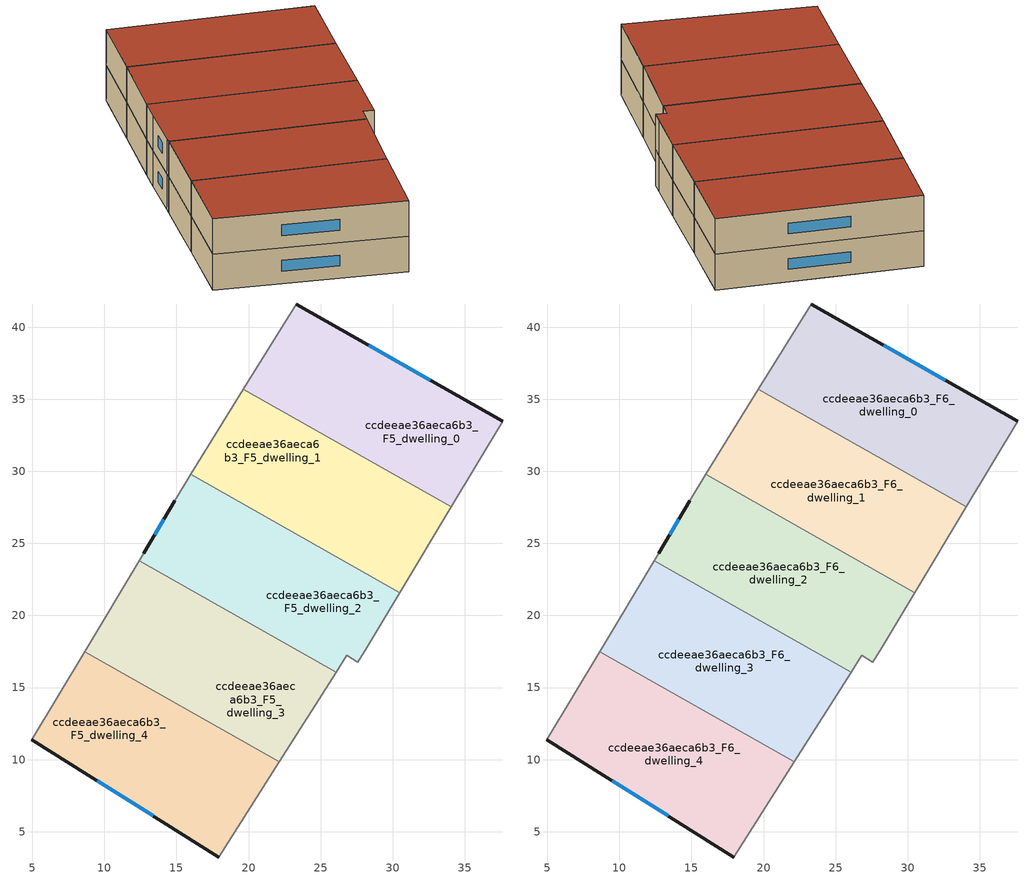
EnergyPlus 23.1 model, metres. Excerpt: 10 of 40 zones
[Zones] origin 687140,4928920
ccdeeae36aeca6b3_F5_dwelling_0
 floor to ccdeeae36aeca6b3_F4_dwelling_0 (EU_floor_Construction): 29.82,37.92 26.4,31.86 19.65,35.68 23.31,41.61 z15
 floor to ccdeeae36aeca6b3_F4_dwelling_3 (EU_floor_Construction): 37.65,33.49 34.07,27.53 26.4,31.86 29.82,37.92 z15
 wall outside (EU_wall_Construction): 37.65,33.49 23.31,41.61 z15:18
 wall to ccdeeae36aeca6b3_F5_dwelling_1 (EU_wall_Construction): 19.65,35.68 34.07,27.53 z15:18
 wall adiabatic (EU_wall_Construction): 23.31,41.61 19.65,35.68 / 34.07,27.53 37.65,33.49 z15:18
 window (EU_Window_Construction): 32.62,36.33 28.33,38.76 z16.05:16.95
ccdeeae36aeca6b3_F5_dwelling_1
 floor to ccdeeae36aeca6b3_F4_dwelling_3 (EU_floor_Construction): 34.07,27.53 32.07,24.21 24.49,28.49 26.4,31.86 z15
 floor to ccdeeae36aeca6b3_F4_dwelling_4 (EU_floor_Construction): 32.07,24.21 30.5,21.59 22.99,25.84 24.49,28.49 z15
 floor to ccdeeae36aeca6b3_F4_dwelling_1 (EU_floor_Construction): 23.72,27.13 22.99,25.84 16.01,29.78 16.79,31.05 z15
 floor adiabatic (EU_floor_Construction): 26.4,31.86 23.72,27.13 16.79,31.05 16.01,29.78 19.65,35.68 z15
 wall to ccdeeae36aeca6b3_F5_dwelling_2 (EU_wall_Construction): 16.01,29.78 30.5,21.59 z15:18
 wall adiabatic (EU_wall_Construction): 19.65,35.68 16.01,29.78 / 30.5,21.59 34.07,27.53 z15:18
ccdeeae36aeca6b3_F5_dwelling_2
 floor to ccdeeae36aeca6b3_F4_dwelling_1 (EU_floor_Construction): 22.99,25.84 19.56,19.76 12.43,23.79 12.74,24.31 14.88,27.95 16.01,29.78 z15
 floor to ccdeeae36aeca6b3_F4_dwelling_4 (EU_floor_Construction): 30.5,21.59 28.19,17.75 27.57,16.75 26.82,17.25 26.08,16.08 19.56,19.76 22.99,25.84 z15
 wall outside (EU_wall_Construction): 14.88,27.95 12.74,24.31 z15:18
 wall to ccdeeae36aeca6b3_F5_dwelling_3 (EU_wall_Construction): 12.43,23.79 26.08,16.08 z15:18
 wall adiabatic (EU_wall_Construction): 12.74,24.31 12.43,23.79 / 16.01,29.78 14.88,27.95 / 26.08,16.08 26.82,17.25 27.57,16.75 28.19,17.75 30.5,21.59 z15:18
 window (EU_Window_Construction): 14.13,26.67 13.49,25.58 z16.05:16.95
ccdeeae36aeca6b3_F5_dwelling_3
 floor to ccdeeae36aeca6b3_F4_dwelling_5 (EU_floor_Construction): 25.28,14.83 22.12,9.84 15.93,13.34 18.83,18.47 z15
 floor to ccdeeae36aeca6b3_F4_dwelling_1 (EU_floor_Construction): 19.56,19.76 17.92,16.87 10.72,20.95 12.43,23.79 z15
 floor to ccdeeae36aeca6b3_F4_dwelling_2 (EU_floor_Construction): 17.92,16.87 15.93,13.34 8.63,17.47 10.72,20.95 z15
 floor to ccdeeae36aeca6b3_F4_dwelling_4 (EU_floor_Construction): 26.08,16.08 25.28,14.83 18.83,18.47 19.56,19.76 z15
 wall adiabatic (EU_wall_Construction): 22.12,9.84 26.08,16.08 / 12.43,23.79 8.63,17.47 z15:18
 wall to ccdeeae36aeca6b3_F5_dwelling_4 (EU_wall_Construction): 8.63,17.47 22.12,9.84 z15:18
ccdeeae36aeca6b3_F5_dwelling_4
 floor to ccdeeae36aeca6b3_F4_dwelling_2 (EU_floor_Construction): 15.93,13.34 12.24,6.82 4.95,11.38 8.63,17.47 z15
 floor to ccdeeae36aeca6b3_F4_dwelling_5 (EU_floor_Construction): 22.12,9.84 17.94,3.25 12.24,6.82 15.93,13.34 z15
 wall outside (EU_wall_Construction): 4.95,11.38 17.94,3.25 z15:18
 wall adiabatic (EU_wall_Construction): 17.94,3.25 22.12,9.84 / 8.63,17.47 4.95,11.38 z15:18
 window (EU_Window_Construction): 9.51,8.53 13.39,6.1 z16.05:16.95
ccdeeae36aeca6b3_F6_dwelling_0
 floor to ccdeeae36aeca6b3_F5_dwelling_0 (EU_floor_Construction): 37.65,33.49 34.07,27.53 19.65,35.68 23.31,41.61 z18
 wall outside (EU_wall_Construction): 37.65,33.49 23.31,41.61 z18:21
 wall to ccdeeae36aeca6b3_F6_dwelling_1 (EU_wall_Construction): 19.65,35.68 34.07,27.53 z18:21
 wall adiabatic (EU_wall_Construction): 23.31,41.61 19.65,35.68 / 34.07,27.53 37.65,33.49 z18:21
 window (EU_Window_Construction): 32.62,36.33 28.33,38.76 z19.05:19.95
 roof outside (EU_roof_Construction): 34.07,27.53 37.65,33.49 23.31,41.61 19.65,35.68 z21
ccdeeae36aeca6b3_F6_dwelling_1
 floor to ccdeeae36aeca6b3_F5_dwelling_1 (EU_floor_Construction): 34.07,27.53 30.5,21.59 16.01,29.78 19.65,35.68 z18
 wall to ccdeeae36aeca6b3_F6_dwelling_2 (EU_wall_Construction): 16.01,29.78 30.5,21.59 z18:21
 wall adiabatic (EU_wall_Construction): 19.65,35.68 16.01,29.78 / 30.5,21.59 34.07,27.53 z18:21
 roof outside (EU_roof_Construction): 30.5,21.59 34.07,27.53 19.65,35.68 16.01,29.78 z21
ccdeeae36aeca6b3_F6_dwelling_2
 floor to ccdeeae36aeca6b3_F5_dwelling_2 (EU_floor_Construction): 30.5,21.59 28.19,17.75 27.57,16.75 26.82,17.25 26.08,16.08 12.43,23.79 12.74,24.31 14.88,27.95 16.01,29.78 z18
 wall outside (EU_wall_Construction): 14.88,27.95 12.74,24.31 z18:21
 wall to ccdeeae36aeca6b3_F6_dwelling_3 (EU_wall_Construction): 12.43,23.79 26.08,16.08 z18:21
 wall adiabatic (EU_wall_Construction): 12.74,24.31 12.43,23.79 / 16.01,29.78 14.88,27.95 / 26.08,16.08 26.82,17.25 27.57,16.75 28.19,17.75 30.5,21.59 z18:21
 window (EU_Window_Construction): 14.13,26.67 13.49,25.58 z19.05:19.95
 roof outside (EU_roof_Construction): 28.19,17.75 30.5,21.59 16.01,29.78 14.88,27.95 12.74,24.31 12.43,23.79 26.08,16.08 26.82,17.25 27.57,16.75 z21
ccdeeae36aeca6b3_F6_dwelling_3
 floor to ccdeeae36aeca6b3_F5_dwelling_3 (EU_floor_Construction): 26.08,16.08 22.12,9.84 8.63,17.47 12.43,23.79 z18
 wall adiabatic (EU_wall_Construction): 22.12,9.84 26.08,16.08 / 12.43,23.79 8.63,17.47 z18:21
 wall to ccdeeae36aeca6b3_F6_dwelling_4 (EU_wall_Construction): 8.63,17.47 22.12,9.84 z18:21
 roof outside (EU_roof_Construction): 22.12,9.84 26.08,16.08 12.43,23.79 8.63,17.47 z21
ccdeeae36aeca6b3_F6_dwelling_4
 floor to ccdeeae36aeca6b3_F5_dwelling_4 (EU_floor_Construction): 22.12,9.84 17.94,3.25 4.95,11.38 8.63,17.47 z18
 wall outside (EU_wall_Construction): 4.95,11.38 17.94,3.25 z18:21
 wall adiabatic (EU_wall_Construction): 17.94,3.25 22.12,9.84 / 8.63,17.47 4.95,11.38 z18:21
 window (EU_Window_Construction): 9.51,8.53 13.39,6.1 z19.05:19.95
 roof outside (EU_roof_Construction): 17.94,3.25 22.12,9.84 8.63,17.47 4.95,11.38 z21
[Building]
EU S2 Campaign: North Axis=0; Terrain=City; Solar Distribution=FullExterior
[Site:Location]
Bologna: Latitude=44.5; Longitude=11.25; Time Zone=1; Elevation=37
[SizingPeriod:WeatherFileDays]
AnnualSizingPeriod: Begin Month=1; Begin Day of Month=1; End Month=12; End Day of Month=31; Day of Week for Start Day=Monday; Use Weather File Daylight Saving Period=No; Use Weather File Rain and Snow Indicators=No
[MATERIAL]
EU_InternalMass_Material: Roughness=MediumRough; Thickness=0.1; Conductivity=1; Density=1800; Specific Heat=900; Thermal Absorptance=0.9; Solar Absorptance=0.7; Visible Absorptance=0.7
[MATERIAL:NOMASS] Roughness=MediumRough; Thermal Absorptance=0.9; Solar Absorptance=0.7; Visible Absorptance=0.7
Name | Thermal Resistance
EU_wall_NoMass | 0.890213
EU_roof_NoMass | 0.636128
EU_floor_NoMass | 0.79516
[WINDOWMATERIAL:SIMPLEGLAZINGSYSTEM]
EU_Window_SimpleGlazing: UFactor=4.49146; Solar Heat Gain Coefficient=0.85; Visible Transmittance=0.85
[CONSTRUCTION]
EU_wall_Construction: EU_wall_NoMass
EU_roof_Construction: EU_roof_NoMass
EU_floor_Construction: EU_floor_NoMass
EU_InternalMass_Construction: EU_InternalMass_Material
EU_Window_Construction: EU_Window_SimpleGlazing
[ZONE] Type=1; Multiplier=1; Ceiling Height=autocalculate; Floor Area=autocalculate; Part of Total Floor Area=Yes
Name | Volume
ccdeeae36aeca6b3_F5_dwelling_0; ccdeeae36aeca6b3_F6_dwelling_0 | 344.799
ccdeeae36aeca6b3_F5_dwelling_1; ccdeeae36aeca6b3_F6_dwelling_1 | 344.833
ccdeeae36aeca6b3_F5_dwelling_2; ccdeeae36aeca6b3_F6_dwelling_2 | 344.809
ccdeeae36aeca6b3_F5_dwelling_3; ccdeeae36aeca6b3_F6_dwelling_3 | 344.841
ccdeeae36aeca6b3_F5_dwelling_4; ccdeeae36aeca6b3_F6_dwelling_4 | 344.794
[INTERNALMASS] Construction=EU_InternalMass_Construction
Name | Zone or ZoneList | Surface Area
ccdeeae36aeca6b3_F5_dwelling_0_EU_InternalMass | ccdeeae36aeca6b3_F5_dwelling_0 | 114.933
ccdeeae36aeca6b3_F5_dwelling_1_EU_InternalMass | ccdeeae36aeca6b3_F5_dwelling_1 | 114.944
ccdeeae36aeca6b3_F5_dwelling_2_EU_InternalMass | ccdeeae36aeca6b3_F5_dwelling_2 | 114.936
ccdeeae36aeca6b3_F5_dwelling_3_EU_InternalMass | ccdeeae36aeca6b3_F5_dwelling_3 | 114.947
ccdeeae36aeca6b3_F5_dwelling_4_EU_InternalMass | ccdeeae36aeca6b3_F5_dwelling_4 | 114.931
ccdeeae36aeca6b3_F6_dwelling_0_EU_InternalMass | ccdeeae36aeca6b3_F6_dwelling_0 | 114.933
ccdeeae36aeca6b3_F6_dwelling_1_EU_InternalMass | ccdeeae36aeca6b3_F6_dwelling_1 | 114.944
ccdeeae36aeca6b3_F6_dwelling_2_EU_InternalMass | ccdeeae36aeca6b3_F6_dwelling_2 | 114.936
ccdeeae36aeca6b3_F6_dwelling_3_EU_InternalMass | ccdeeae36aeca6b3_F6_dwelling_3 | 114.947
ccdeeae36aeca6b3_F6_dwelling_4_EU_InternalMass | ccdeeae36aeca6b3_F6_dwelling_4 | 114.931
[OTHEREQUIPMENT] Fuel Type=Electricity; Design Level Calculation Method=Watts/Area; Power per Zone Floor Area=1; Fraction Latent=0; Fraction Radiant=0; Fraction Lost=0; Carbon Dioxide Generation Rate=0; EndUse Subcategory=EU_Step8_InternalGains
Name | Zone or ZoneList or Space or SpaceList | Schedule
EU_Step8_InternalGain_ccdeeae36aeca6b3_F5_dwelling_0_f000 | ccdeeae36aeca6b3_F5_dwelling_0 | EU_Step8_GainSchedule_ccdeeae36aeca6b3_F5_dwelling_0_f000
EU_Step8_InternalGain_ccdeeae36aeca6b3_F5_dwelling_1_f000 | ccdeeae36aeca6b3_F5_dwelling_1 | EU_Step8_GainSchedule_ccdeeae36aeca6b3_F5_dwelling_1_f000
EU_Step8_InternalGain_ccdeeae36aeca6b3_F5_dwelling_2_f000 | ccdeeae36aeca6b3_F5_dwelling_2 | EU_Step8_GainSchedule_ccdeeae36aeca6b3_F5_dwelling_2_f000
EU_Step8_InternalGain_ccdeeae36aeca6b3_F5_dwelling_3_f000 | ccdeeae36aeca6b3_F5_dwelling_3 | EU_Step8_GainSchedule_ccdeeae36aeca6b3_F5_dwelling_3_f000
EU_Step8_InternalGain_ccdeeae36aeca6b3_F5_dwelling_4_f000 | ccdeeae36aeca6b3_F5_dwelling_4 | EU_Step8_GainSchedule_ccdeeae36aeca6b3_F5_dwelling_4_f000
EU_Step8_InternalGain_ccdeeae36aeca6b3_F6_dwelling_0_f000 | ccdeeae36aeca6b3_F6_dwelling_0 | EU_Step8_GainSchedule_ccdeeae36aeca6b3_F6_dwelling_0_f000
EU_Step8_InternalGain_ccdeeae36aeca6b3_F6_dwelling_1_f000 | ccdeeae36aeca6b3_F6_dwelling_1 | EU_Step8_GainSchedule_ccdeeae36aeca6b3_F6_dwelling_1_f000
EU_Step8_InternalGain_ccdeeae36aeca6b3_F6_dwelling_2_f000 | ccdeeae36aeca6b3_F6_dwelling_2 | EU_Step8_GainSchedule_ccdeeae36aeca6b3_F6_dwelling_2_f000
EU_Step8_InternalGain_ccdeeae36aeca6b3_F6_dwelling_3_f000 | ccdeeae36aeca6b3_F6_dwelling_3 | EU_Step8_GainSchedule_ccdeeae36aeca6b3_F6_dwelling_3_f000
EU_Step8_InternalGain_ccdeeae36aeca6b3_F6_dwelling_4_f000 | ccdeeae36aeca6b3_F6_dwelling_4 | EU_Step8_GainSchedule_ccdeeae36aeca6b3_F6_dwelling_4_f000
[ZONEVENTILATION:DESIGNFLOWRATE] Schedule=EU_AlwaysOn; Design Flow Rate Calculation Method=AirChanges/Hour; Air Changes per Hour=0.718634; Ventilation Type=Natural; Fan Pressure Rise=0; Fan Total Efficiency=1; Constant Term Coefficient=1; Temperature Term Coefficient=0; Velocity Term Coefficient=0; Velocity Squared Term Coefficient=0; Minimum Indoor Temperature=-100; Maximum Indoor Temperature=100; Delta Temperature=-100; Minimum Outdoor Temperature=-100; Maximum Outdoor Temperature=100; Maximum Wind Speed=40
Name | Zone or ZoneList or Space or SpaceList
EU_ConstantAir_ccdeeae36aeca6b3_F5_dwelling_0 | ccdeeae36aeca6b3_F5_dwelling_0
EU_ConstantAir_ccdeeae36aeca6b3_F5_dwelling_1 | ccdeeae36aeca6b3_F5_dwelling_1
EU_ConstantAir_ccdeeae36aeca6b3_F5_dwelling_2 | ccdeeae36aeca6b3_F5_dwelling_2
EU_ConstantAir_ccdeeae36aeca6b3_F5_dwelling_3 | ccdeeae36aeca6b3_F5_dwelling_3
EU_ConstantAir_ccdeeae36aeca6b3_F5_dwelling_4 | ccdeeae36aeca6b3_F5_dwelling_4
EU_ConstantAir_ccdeeae36aeca6b3_F6_dwelling_0 | ccdeeae36aeca6b3_F6_dwelling_0
EU_ConstantAir_ccdeeae36aeca6b3_F6_dwelling_1 | ccdeeae36aeca6b3_F6_dwelling_1
EU_ConstantAir_ccdeeae36aeca6b3_F6_dwelling_2 | ccdeeae36aeca6b3_F6_dwelling_2
EU_ConstantAir_ccdeeae36aeca6b3_F6_dwelling_3 | ccdeeae36aeca6b3_F6_dwelling_3
EU_ConstantAir_ccdeeae36aeca6b3_F6_dwelling_4 | ccdeeae36aeca6b3_F6_dwelling_4
[HVACTEMPLATE:THERMOSTAT] Constant Heating Setpoint=20; Constant Cooling Setpoint=50
EU_HeatOnly_ccdeeae36aeca6b3_F0_dwelling_0; EU_HeatOnly_ccdeeae36aeca6b3_F0_dwelling_1; EU_HeatOnly_ccdeeae36aeca6b3_F0_dwelling_2; EU_HeatOnly_ccdeeae36aeca6b3_F0_dwelling_3; EU_HeatOnly_ccdeeae36aeca6b3_F0_dwelling_4; EU_HeatOnly_ccdeeae36aeca6b3_F0_dwelling_5; EU_HeatOnly_ccdeeae36aeca6b3_F1_dwelling_0; EU_HeatOnly_ccdeeae36aeca6b3_F1_dwelling_1; EU_HeatOnly_ccdeeae36aeca6b3_F1_dwelling_2; EU_HeatOnly_ccdeeae36aeca6b3_F1_dwelling_3; EU_HeatOnly_ccdeeae36aeca6b3_F1_dwelling_4; EU_HeatOnly_ccdeeae36aeca6b3_F1_dwelling_5; EU_HeatOnly_ccdeeae36aeca6b3_F2_dwelling_0; EU_HeatOnly_ccdeeae36aeca6b3_F2_dwelling_1; EU_HeatOnly_ccdeeae36aeca6b3_F2_dwelling_2; EU_HeatOnly_ccdeeae36aeca6b3_F2_dwelling_3; EU_HeatOnly_ccdeeae36aeca6b3_F2_dwelling_4; EU_HeatOnly_ccdeeae36aeca6b3_F2_dwelling_5; EU_HeatOnly_ccdeeae36aeca6b3_F3_dwelling_0; EU_HeatOnly_ccdeeae36aeca6b3_F3_dwelling_1; EU_HeatOnly_ccdeeae36aeca6b3_F3_dwelling_2; EU_HeatOnly_ccdeeae36aeca6b3_F3_dwelling_3; EU_HeatOnly_ccdeeae36aeca6b3_F3_dwelling_4; EU_HeatOnly_ccdeeae36aeca6b3_F3_dwelling_5; EU_HeatOnly_ccdeeae36aeca6b3_F4_dwelling_0; EU_HeatOnly_ccdeeae36aeca6b3_F4_dwelling_1; EU_HeatOnly_ccdeeae36aeca6b3_F4_dwelling_2; EU_HeatOnly_ccdeeae36aeca6b3_F4_dwelling_3; EU_HeatOnly_ccdeeae36aeca6b3_F4_dwelling_4; EU_HeatOnly_ccdeeae36aeca6b3_F4_dwelling_5; EU_HeatOnly_ccdeeae36aeca6b3_F5_dwelling_0; EU_HeatOnly_ccdeeae36aeca6b3_F5_dwelling_1; EU_HeatOnly_ccdeeae36aeca6b3_F5_dwelling_2; EU_HeatOnly_ccdeeae36aeca6b3_F5_dwelling_3; EU_HeatOnly_ccdeeae36aeca6b3_F5_dwelling_4; EU_HeatOnly_ccdeeae36aeca6b3_F6_dwelling_0; EU_HeatOnly_ccdeeae36aeca6b3_F6_dwelling_1; EU_HeatOnly_ccdeeae36aeca6b3_F6_dwelling_2; EU_HeatOnly_ccdeeae36aeca6b3_F6_dwelling_3; EU_HeatOnly_ccdeeae36aeca6b3_F6_dwelling_4
[HVACTEMPLATE:ZONE:IDEALLOADSAIRSYSTEM] System Availability Schedule=EU_AlwaysOn; Maximum Heating Supply Air Temperature=50; Minimum Cooling Supply Air Temperature=13; Maximum Heating Supply Air Humidity Ratio=0.0156; Minimum Cooling Supply Air Humidity Ratio=0.0077; Heating Limit=NoLimit; Cooling Limit=NoLimit; Heating Availability Schedule=EU_AlwaysOn; Cooling Availability Schedule=EU_CoolingOff; Dehumidification Control Type=ConstantSensibleHeatRatio; Cooling Sensible Heat Ratio=0.7; Dehumidification Setpoint=60; Humidification Control Type=None; Humidification Setpoint=30; Outdoor Air Method=None; Outdoor Air Flow Rate per Person=0.00944; Outdoor Air Flow Rate per Zone Floor Area=0; Outdoor Air Flow Rate per Zone=0; Demand Controlled Ventilation Type=None; Outdoor Air Economizer Type=NoEconomizer; Heat Recovery Type=None; Sensible Heat Recovery Effectiveness=0.7; Latent Heat Recovery Effectiveness=0.65
Name | Template Thermostat
ccdeeae36aeca6b3_F5_dwelling_0 | EU_HeatOnly_ccdeeae36aeca6b3_F5_dwelling_0
ccdeeae36aeca6b3_F5_dwelling_1 | EU_HeatOnly_ccdeeae36aeca6b3_F5_dwelling_1
ccdeeae36aeca6b3_F5_dwelling_2 | EU_HeatOnly_ccdeeae36aeca6b3_F5_dwelling_2
ccdeeae36aeca6b3_F5_dwelling_3 | EU_HeatOnly_ccdeeae36aeca6b3_F5_dwelling_3
ccdeeae36aeca6b3_F5_dwelling_4 | EU_HeatOnly_ccdeeae36aeca6b3_F5_dwelling_4
ccdeeae36aeca6b3_F6_dwelling_0 | EU_HeatOnly_ccdeeae36aeca6b3_F6_dwelling_0
ccdeeae36aeca6b3_F6_dwelling_1 | EU_HeatOnly_ccdeeae36aeca6b3_F6_dwelling_1
ccdeeae36aeca6b3_F6_dwelling_2 | EU_HeatOnly_ccdeeae36aeca6b3_F6_dwelling_2
ccdeeae36aeca6b3_F6_dwelling_3 | EU_HeatOnly_ccdeeae36aeca6b3_F6_dwelling_3
ccdeeae36aeca6b3_F6_dwelling_4 | EU_HeatOnly_ccdeeae36aeca6b3_F6_dwelling_4
[SIZING:ZONE] Zone Cooling Design Supply Air Temperature Input Method=SupplyAirTemperature; Zone Cooling Design Supply Air Temperature=13; Zone Heating Design Supply Air Temperature Input Method=SupplyAirTemperature; Zone Heating Design Supply Air Temperature=50; Zone Cooling Design Supply Air Humidity Ratio=0.008; Zone Heating Design Supply Air Humidity Ratio=0.008; Cooling Design Air Flow Method=DesignDay; Cooling Design Air Flow Rate=0; Cooling Minimum Air Flow per Zone Floor Area=0.000762; Cooling Minimum Air Flow=0; Cooling Minimum Air Flow Fraction=0.2; Heating Design Air Flow Method=DesignDay; Heating Design Air Flow Rate=0; Heating Maximum Air Flow per Zone Floor Area=0.002032; Heating Maximum Air Flow=0.141576; Heating Maximum Air Flow Fraction=0.3; Account for Dedicated Outdoor Air System=No; Dedicated Outdoor Air System Control Strategy=NeutralSupplyAir; Dedicated Outdoor Air Low Setpoint Temperature for Design=autosize; Dedicated Outdoor Air High Setpoint Temperature for Design=autosize; Zone Load Sizing Method=Sensible Load Only No Latent Load; Zone Latent Cooling Design Supply Air Humidity Ratio Input Method=HumidityRatioDifference; Zone Cooling Design Supply Air Humidity Ratio Difference=0.005; Zone Latent Heating Design Supply Air Humidity Ratio Input Method=HumidityRatioDifference; Zone Humidification Design Supply Air Humidity Ratio Difference=0.005
ccdeeae36aeca6b3_F5_dwelling_0; ccdeeae36aeca6b3_F5_dwelling_1; ccdeeae36aeca6b3_F5_dwelling_2; ccdeeae36aeca6b3_F5_dwelling_3; ccdeeae36aeca6b3_F5_dwelling_4; ccdeeae36aeca6b3_F6_dwelling_0; ccdeeae36aeca6b3_F6_dwelling_1; ccdeeae36aeca6b3_F6_dwelling_2; ccdeeae36aeca6b3_F6_dwelling_3; ccdeeae36aeca6b3_F6_dwelling_4
[SCHEDULE:CONSTANT]
Name | Hourly Value
EU_AlwaysOn | 1
EU_CoolingOff | 0
[SCHEDULE:FILE] Column Number=1; Rows to Skip at Top=0; Number of Hours of Data=8760; Column Separator=Comma; Interpolate to Timestep=No; Minutes per Item=60; Adjust Schedule for Daylight Savings=Yes
Name | File
EU_Step8_GainSchedule_ccdeeae36aeca6b3_F5_dwelling_0_f000 | ../../schedules/ccdeeae36aeca6b3/ccdeeae36aeca6b3_F5_dwelling_0_f000_gain.csv
EU_Step8_GainSchedule_ccdeeae36aeca6b3_F5_dwelling_1_f000 | ../../schedules/ccdeeae36aeca6b3/ccdeeae36aeca6b3_F5_dwelling_1_f000_gain.csv
EU_Step8_GainSchedule_ccdeeae36aeca6b3_F5_dwelling_2_f000 | ../../schedules/ccdeeae36aeca6b3/ccdeeae36aeca6b3_F5_dwelling_2_f000_gain.csv
EU_Step8_GainSchedule_ccdeeae36aeca6b3_F5_dwelling_3_f000 | ../../schedules/ccdeeae36aeca6b3/ccdeeae36aeca6b3_F5_dwelling_3_f000_gain.csv
EU_Step8_GainSchedule_ccdeeae36aeca6b3_F5_dwelling_4_f000 | ../../schedules/ccdeeae36aeca6b3/ccdeeae36aeca6b3_F5_dwelling_4_f000_gain.csv
EU_Step8_GainSchedule_ccdeeae36aeca6b3_F6_dwelling_0_f000 | ../../schedules/ccdeeae36aeca6b3/ccdeeae36aeca6b3_F6_dwelling_0_f000_gain.csv
EU_Step8_GainSchedule_ccdeeae36aeca6b3_F6_dwelling_1_f000 | ../../schedules/ccdeeae36aeca6b3/ccdeeae36aeca6b3_F6_dwelling_1_f000_gain.csv
EU_Step8_GainSchedule_ccdeeae36aeca6b3_F6_dwelling_2_f000 | ../../schedules/ccdeeae36aeca6b3/ccdeeae36aeca6b3_F6_dwelling_2_f000_gain.csv
EU_Step8_GainSchedule_ccdeeae36aeca6b3_F6_dwelling_3_f000 | ../../schedules/ccdeeae36aeca6b3/ccdeeae36aeca6b3_F6_dwelling_3_f000_gain.csv
EU_Step8_GainSchedule_ccdeeae36aeca6b3_F6_dwelling_4_f000 | ../../schedules/ccdeeae36aeca6b3/ccdeeae36aeca6b3_F6_dwelling_4_f000_gain.csv
